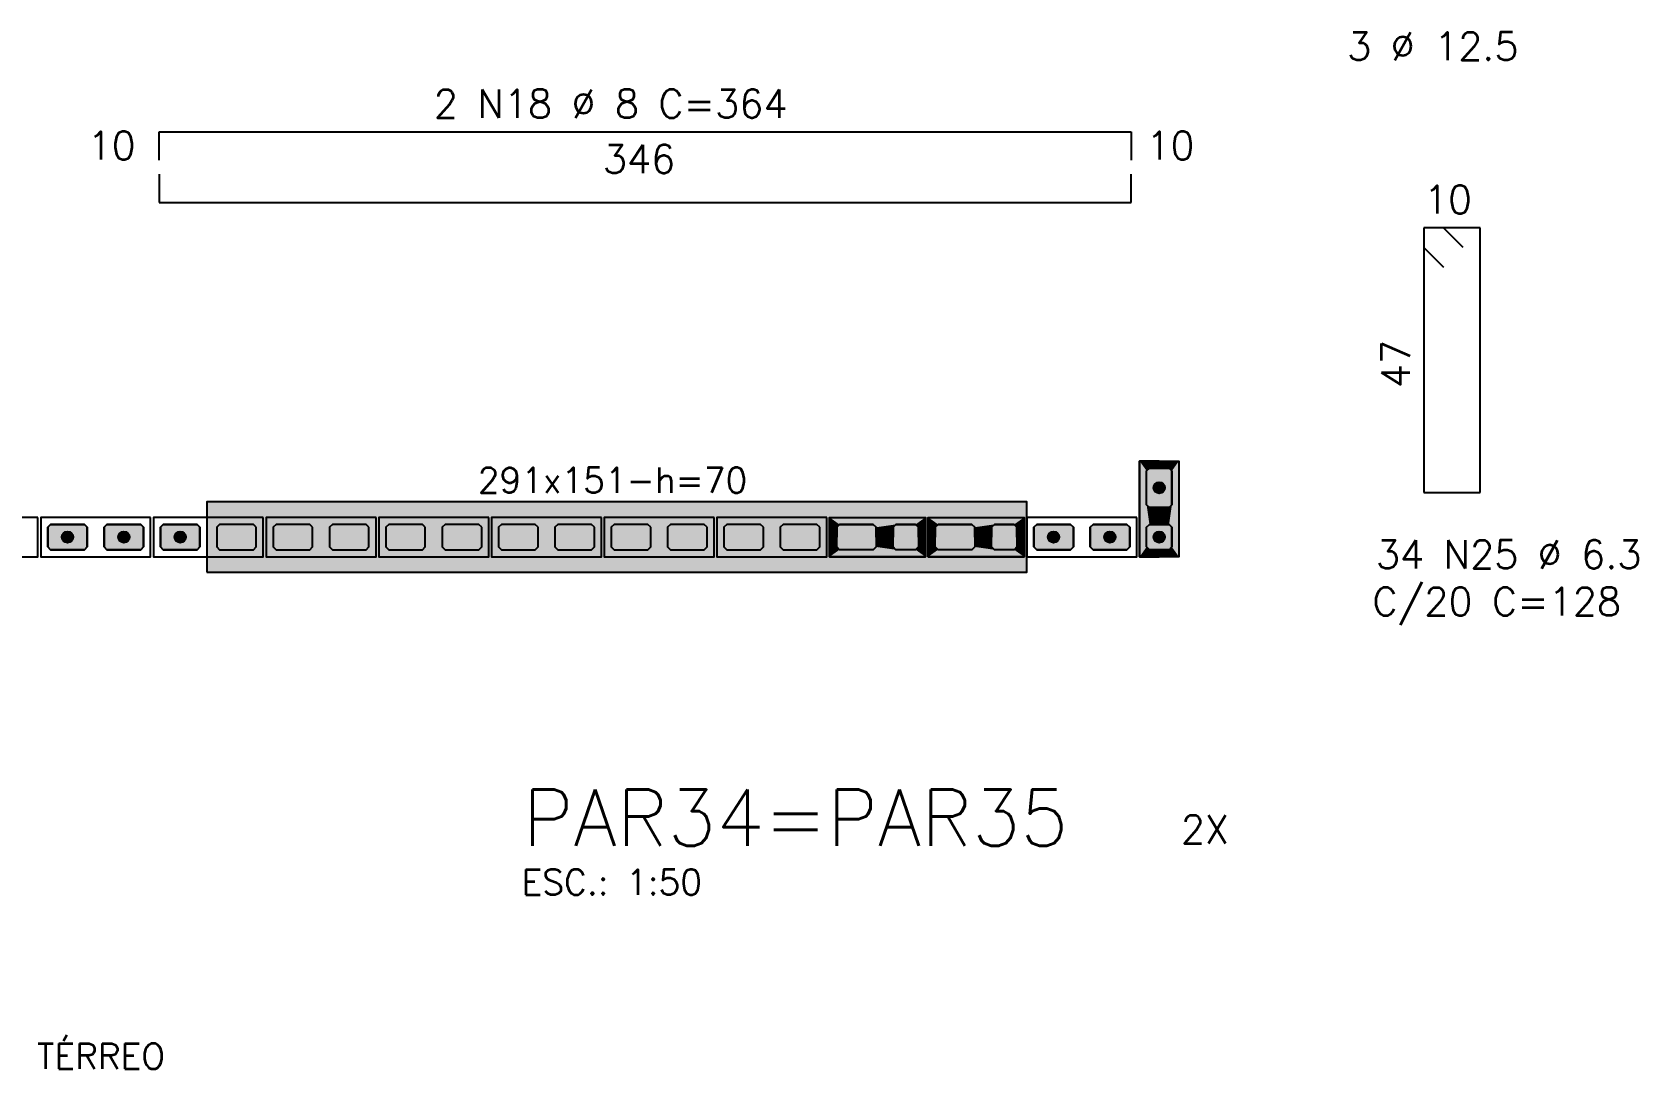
# Model space of a CAD drawing. Extents: x -1.9 to 86, y -1.6 to 60.9.
# Drawn here: x 46.69 to 58.09, y 19.73 to 27.09 of the extents above; entities that cross this region are included whole.
import ezdxf

# ---------------------------------------------------------------- set-up
doc = ezdxf.new("R2010")
doc.units = 0
doc.header["$MEASUREMENT"] = 0
for name, color, linetype in [('PENA_01', 1, 'CONTINUOUS'), ('PENA_02', 2, 'CONTINUOUS'), ('PENA_03', 3, 'CONTINUOUS'), ('PENA_05', 5, 'CONTINUOUS'), ('PENA_06', 6, 'CONTINUOUS'), ('PENA_11', 252, 'CONTINUOUS'), ('PENA_21', 100, 'CONTINUOUS'), ('PENA_23', 50, 'CONTINUOUS')]:
    doc.layers.add(name, color=color, linetype=linetype)
doc.styles.get("Standard").update_dxf_attribs({"font": 'ROMANS.SHX'})

msp = doc.modelspace()

# ---------------------------------------------------------------- linework, layer by layer
at = {"layer": 'PENA_01', "linetype": 'Continuous'}
for points in [[(54.601532, 23.731887), (54.601532, 23.971887), (54.621532, 23.991887), (54.761532, 23.991887), (54.781532, 23.971887), (54.781532, 23.731887), (54.761532, 23.711887), (54.621532, 23.711887), (54.601532, 23.731887)], [(47.081532, 23.571887), (47.061532, 23.591887), (46.821532, 23.591887), (46.801532, 23.571887), (46.801532, 23.431887), (46.821532, 23.411887), (47.061532, 23.411887), (47.081532, 23.431887), (47.081532, 23.571887)], [(47.481532, 23.571887), (47.461532, 23.591887), (47.221532, 23.591887), (47.201532, 23.571887), (47.201532, 23.431887), (47.221532, 23.411887), (47.461532, 23.411887), (47.481532, 23.431887), (47.481532, 23.571887)], [(47.881532, 23.571887), (47.861532, 23.591887), (47.621532, 23.591887), (47.601532, 23.571887), (47.601532, 23.431887), (47.621532, 23.411887), (47.861532, 23.411887), (47.881532, 23.431887), (47.881532, 23.571887)], [(48.281532, 23.571887), (48.261532, 23.591887), (48.021532, 23.591887), (48.001532, 23.571887), (48.001532, 23.431887), (48.021532, 23.411887), (48.261532, 23.411887), (48.281532, 23.431887), (48.281532, 23.571887)], [(48.681532, 23.571887), (48.661532, 23.591887), (48.421532, 23.591887), (48.401532, 23.571887), (48.401532, 23.431887), (48.421532, 23.411887), (48.661532, 23.411887), (48.681532, 23.431887), (48.681532, 23.571887)], [(49.081532, 23.571887), (49.061532, 23.591887), (48.821532, 23.591887), (48.801532, 23.571887), (48.801532, 23.431887), (48.821532, 23.411887), (49.061532, 23.411887), (49.081532, 23.431887), (49.081532, 23.571887)], [(49.481532, 23.571887), (49.461532, 23.591887), (49.221532, 23.591887), (49.201532, 23.571887), (49.201532, 23.431887), (49.221532, 23.411887), (49.461532, 23.411887), (49.481532, 23.431887), (49.481532, 23.571887)], [(49.881532, 23.571887), (49.861532, 23.591887), (49.621532, 23.591887), (49.601532, 23.571887), (49.601532, 23.431887), (49.621532, 23.411887), (49.861532, 23.411887), (49.881532, 23.431887), (49.881532, 23.571887)], [(50.281532, 23.571887), (50.261532, 23.591887), (50.021532, 23.591887), (50.001532, 23.571887), (50.001532, 23.431887), (50.021532, 23.411887), (50.261532, 23.411887), (50.281532, 23.431887), (50.281532, 23.571887)], [(50.681532, 23.571887), (50.661532, 23.591887), (50.421532, 23.591887), (50.401532, 23.571887), (50.401532, 23.431887), (50.421532, 23.411887), (50.661532, 23.411887), (50.681532, 23.431887), (50.681532, 23.571887)], [(51.081532, 23.571887), (51.061532, 23.591887), (50.821532, 23.591887), (50.801532, 23.571887), (50.801532, 23.431887), (50.821532, 23.411887), (51.061532, 23.411887), (51.081532, 23.431887), (51.081532, 23.571887)], [(51.481532, 23.571887), (51.461532, 23.591887), (51.221532, 23.591887), (51.201532, 23.571887), (51.201532, 23.431887), (51.221532, 23.411887), (51.461532, 23.411887), (51.481532, 23.431887), (51.481532, 23.571887)], [(51.881532, 23.571887), (51.861532, 23.591887), (51.621532, 23.591887), (51.601532, 23.571887), (51.601532, 23.431887), (51.621532, 23.411887), (51.861532, 23.411887), (51.881532, 23.431887), (51.881532, 23.571887)], [(52.281532, 23.571887), (52.261532, 23.591887), (52.021532, 23.591887), (52.001532, 23.571887), (52.001532, 23.431887), (52.021532, 23.411887), (52.261532, 23.411887), (52.281532, 23.431887), (52.281532, 23.571887)], [(52.661532, 23.411887), (52.421532, 23.411887), (52.401532, 23.431887), (52.401532, 23.571887), (52.421532, 23.591887), (52.661532, 23.591887), (52.681532, 23.571887), (52.681532, 23.431887), (52.661532, 23.411887)], [(52.961532, 23.411887), (52.821532, 23.411887), (52.801532, 23.431887), (52.801532, 23.571887), (52.821532, 23.591887), (52.961532, 23.591887), (52.981532, 23.571887), (52.981532, 23.431887), (52.961532, 23.411887)], [(53.361532, 23.411887), (53.121532, 23.411887), (53.101532, 23.431887), (53.101532, 23.571887), (53.121532, 23.591887), (53.361532, 23.591887), (53.381532, 23.571887), (53.381532, 23.431887), (53.361532, 23.411887)], [(53.661532, 23.411887), (53.521532, 23.411887), (53.501532, 23.431887), (53.501532, 23.571887), (53.521532, 23.591887), (53.661532, 23.591887), (53.681532, 23.571887), (53.681532, 23.431887), (53.661532, 23.411887)], [(54.081532, 23.571887), (54.061532, 23.591887), (53.821532, 23.591887), (53.801532, 23.571887), (53.801532, 23.431887), (53.821532, 23.411887), (54.061532, 23.411887), (54.081532, 23.431887), (54.081532, 23.571887)], [(54.481532, 23.571887), (54.461532, 23.591887), (54.221532, 23.591887), (54.201532, 23.571887), (54.201532, 23.431887), (54.221532, 23.411887), (54.461532, 23.411887), (54.481532, 23.431887), (54.481532, 23.571887)], [(54.601532, 23.431887), (54.601532, 23.571887), (54.621532, 23.591887), (54.761532, 23.591887), (54.781532, 23.571887), (54.781532, 23.431887), (54.761532, 23.411887), (54.621532, 23.411887), (54.601532, 23.431887)]]:
    msp.add_lwpolyline(points, dxfattribs=at)
at = {"layer": 'PENA_02', "linetype": 'Continuous'}
for points in [[(54.551532, 23.361887), (54.551532, 24.041887), (54.831532, 24.041887), (54.831532, 23.361887), (54.551532, 23.361887)], [(46.731532, 23.641887), (45.951532, 23.641887), (45.951532, 23.361887), (46.731532, 23.361887), (46.731532, 23.641887)], [(47.531532, 23.641887), (46.751532, 23.641887), (46.751532, 23.361887), (47.531532, 23.361887), (47.531532, 23.641887)], [(48.331532, 23.641887), (47.551532, 23.641887), (47.551532, 23.361887), (48.331532, 23.361887), (48.331532, 23.641887)], [(49.131532, 23.641887), (48.351532, 23.641887), (48.351532, 23.361887), (49.131532, 23.361887), (49.131532, 23.641887)], [(49.931532, 23.641887), (49.151532, 23.641887), (49.151532, 23.361887), (49.931532, 23.361887), (49.931532, 23.641887)], [(50.731532, 23.641887), (49.951532, 23.641887), (49.951532, 23.361887), (50.731532, 23.361887), (50.731532, 23.641887)], [(51.531532, 23.641887), (50.751532, 23.641887), (50.751532, 23.361887), (51.531532, 23.361887), (51.531532, 23.641887)], [(52.331532, 23.641887), (51.551532, 23.641887), (51.551532, 23.361887), (52.331532, 23.361887), (52.331532, 23.641887)], [(53.031532, 23.361887), (52.351532, 23.361887), (52.351532, 23.641887), (53.031532, 23.641887), (53.031532, 23.361887)], [(53.731532, 23.361887), (53.051532, 23.361887), (53.051532, 23.641887), (53.731532, 23.641887), (53.731532, 23.361887)], [(54.531532, 23.641887), (53.751532, 23.641887), (53.751532, 23.361887), (54.531532, 23.361887), (54.531532, 23.641887)]]:
    msp.add_lwpolyline(points, dxfattribs=at)
at = {"layer": 'PENA_03', "linetype": 'Continuous'}
for points in [[(54.761532, 23.991887), (54.781532, 23.971887), (54.781532, 23.731887), (54.761532, 23.711887), (54.621532, 23.711887), (54.601532, 23.731887), (54.601532, 23.971887), (54.621532, 23.991887), (54.761532, 23.991887)], [(47.081532, 23.431887), (47.061532, 23.411887), (46.821532, 23.411887), (46.801532, 23.431887), (46.801532, 23.571887), (46.821532, 23.591887), (47.061532, 23.591887), (47.081532, 23.571887), (47.081532, 23.431887)], [(47.481532, 23.431887), (47.461532, 23.411887), (47.221532, 23.411887), (47.201532, 23.431887), (47.201532, 23.571887), (47.221532, 23.591887), (47.461532, 23.591887), (47.481532, 23.571887), (47.481532, 23.431887)], [(47.881532, 23.431887), (47.861532, 23.411887), (47.621532, 23.411887), (47.601532, 23.431887), (47.601532, 23.571887), (47.621532, 23.591887), (47.861532, 23.591887), (47.881532, 23.571887), (47.881532, 23.431887)], [(54.081532, 23.431887), (54.061532, 23.411887), (53.821532, 23.411887), (53.801532, 23.431887), (53.801532, 23.571887), (53.821532, 23.591887), (54.061532, 23.591887), (54.081532, 23.571887), (54.081532, 23.431887)], [(54.481532, 23.431887), (54.461532, 23.411887), (54.221532, 23.411887), (54.201532, 23.431887), (54.201532, 23.571887), (54.221532, 23.591887), (54.461532, 23.591887), (54.481532, 23.571887), (54.481532, 23.431887)], [(54.761532, 23.591887), (54.781532, 23.571887), (54.781532, 23.431887), (54.761532, 23.411887), (54.621532, 23.411887), (54.601532, 23.431887), (54.601532, 23.571887), (54.621532, 23.591887), (54.761532, 23.591887)]]:
    msp.add_lwpolyline(points, dxfattribs=at)
for centre in [(54.691532, 23.851887), (46.941532, 23.501887), (47.341532, 23.501887), (47.741532, 23.501887), (53.941532, 23.501887), (54.341532, 23.501887), (54.691532, 23.501887)]:
    msp.add_circle(centre, 0.04, dxfattribs=at)
for points in [[(54.731532, 23.851887), (54.671532, 23.886528), (54.653945, 23.865568)], [(54.731532, 23.851887), (54.653945, 23.865568), (54.653945, 23.838206)], [(54.731532, 23.851887), (54.653945, 23.838206), (54.671532, 23.817246)], [(54.731532, 23.851887), (54.698478, 23.891279), (54.671532, 23.886528)], [(54.731532, 23.851887), (54.671532, 23.817246), (54.698478, 23.812495)], [(54.731532, 23.851887), (54.722174, 23.877599), (54.698478, 23.891279)], [(54.731532, 23.851887), (54.698478, 23.812495), (54.722174, 23.826175)], [(54.731532, 23.851887), (54.722174, 23.826175), (54.731532, 23.851887)], [(46.981532, 23.501887), (46.921532, 23.536528), (46.903945, 23.515568)], [(46.981532, 23.501887), (46.903945, 23.515568), (46.903945, 23.488206)], [(46.981532, 23.501887), (46.903945, 23.488206), (46.921532, 23.467246)], [(46.981532, 23.501887), (46.948478, 23.541279), (46.921532, 23.536528)], [(46.981532, 23.501887), (46.921532, 23.467246), (46.948478, 23.462495)], [(46.981532, 23.501887), (46.972174, 23.527599), (46.948478, 23.541279)], [(46.981532, 23.501887), (46.948478, 23.462495), (46.972174, 23.476175)], [(46.981532, 23.501887), (46.972174, 23.476175), (46.981532, 23.501887)], [(47.381532, 23.501887), (47.321532, 23.536528), (47.303945, 23.515568)], [(47.381532, 23.501887), (47.303945, 23.515568), (47.303945, 23.488206)], [(47.381532, 23.501887), (47.303945, 23.488206), (47.321532, 23.467246)], [(47.381532, 23.501887), (47.348478, 23.541279), (47.321532, 23.536528)], [(47.381532, 23.501887), (47.321532, 23.467246), (47.348478, 23.462495)], [(47.381532, 23.501887), (47.372174, 23.527599), (47.348478, 23.541279)], [(47.381532, 23.501887), (47.348478, 23.462495), (47.372174, 23.476175)], [(47.381532, 23.501887), (47.372174, 23.476175), (47.381532, 23.501887)], [(47.781532, 23.501887), (47.721532, 23.536528), (47.703945, 23.515568)], [(47.781532, 23.501887), (47.703945, 23.515568), (47.703945, 23.488206)], [(47.781532, 23.501887), (47.703945, 23.488206), (47.721532, 23.467246)], [(47.781532, 23.501887), (47.748478, 23.541279), (47.721532, 23.536528)], [(47.781532, 23.501887), (47.721532, 23.467246), (47.748478, 23.462495)], [(47.781532, 23.501887), (47.772174, 23.527599), (47.748478, 23.541279)], [(47.781532, 23.501887), (47.748478, 23.462495), (47.772174, 23.476175)], [(47.781532, 23.501887), (47.772174, 23.476175), (47.781532, 23.501887)], [(53.981532, 23.501887), (53.921532, 23.536528), (53.903945, 23.515568)], [(53.981532, 23.501887), (53.903945, 23.515568), (53.903945, 23.488206)], [(53.981532, 23.501887), (53.903945, 23.488206), (53.921532, 23.467246)], [(53.981532, 23.501887), (53.948478, 23.541279), (53.921532, 23.536528)], [(53.981532, 23.501887), (53.921532, 23.467246), (53.948478, 23.462495)], [(53.981532, 23.501887), (53.972174, 23.527599), (53.948478, 23.541279)], [(53.981532, 23.501887), (53.948478, 23.462495), (53.972174, 23.476175)], [(53.981532, 23.501887), (53.972174, 23.476175), (53.981532, 23.501887)], [(54.381532, 23.501887), (54.321532, 23.536528), (54.303945, 23.515568)], [(54.381532, 23.501887), (54.303945, 23.515568), (54.303945, 23.488206)], [(54.381532, 23.501887), (54.303945, 23.488206), (54.321532, 23.467246)], [(54.381532, 23.501887), (54.348478, 23.541279), (54.321532, 23.536528)], [(54.381532, 23.501887), (54.321532, 23.467246), (54.348478, 23.462495)], [(54.381532, 23.501887), (54.372174, 23.527599), (54.348478, 23.541279)], [(54.381532, 23.501887), (54.348478, 23.462495), (54.372174, 23.476175)], [(54.381532, 23.501887), (54.372174, 23.476175), (54.381532, 23.501887)], [(54.731532, 23.501887), (54.671532, 23.536528), (54.653945, 23.515568)], [(54.731532, 23.501887), (54.653945, 23.515568), (54.653945, 23.488206)], [(54.731532, 23.501887), (54.653945, 23.488206), (54.671532, 23.467246)], [(54.731532, 23.501887), (54.698478, 23.541279), (54.671532, 23.536528)], [(54.731532, 23.501887), (54.671532, 23.467246), (54.698478, 23.462495)], [(54.731532, 23.501887), (54.722174, 23.527599), (54.698478, 23.541279)], [(54.731532, 23.501887), (54.698478, 23.462495), (54.722174, 23.476175)], [(54.731532, 23.501887), (54.722174, 23.476175), (54.731532, 23.501887)]]:
    msp.add_solid(points, dxfattribs=at)
at = {"layer": 'PENA_05', "linetype": 'Continuous'}
for p, q in [((47.591532, 26.178118), (47.591532, 26.378118)), ((47.591532, 26.378118), (54.491532, 26.378118)), ((54.491532, 26.378118), (54.491532, 26.178118)), ((47.591532, 26.078118), (47.591532, 25.878118)), ((54.491532, 25.878118), (54.491532, 26.078118)), ((47.591532, 25.878118), (54.491532, 25.878118)), ((56.709654, 25.698179), (56.569654, 25.698179)), ((56.569654, 25.698179), (56.569654, 23.818179)), ((56.969654, 25.698179), (56.569654, 25.698179)), ((56.569654, 25.698179), (56.569654, 25.558179)), ((56.849654, 25.558179), (56.709654, 25.698179)), ((56.969654, 23.818179), (56.969654, 25.698179)), ((56.569654, 25.558179), (56.709654, 25.418179)), ((56.569654, 23.818179), (56.969654, 23.818179))]:
    msp.add_line(p, q, dxfattribs=at)
at = {"layer": 'PENA_11', "linetype": 'Continuous'}
for points in [[(54.761532, 23.991887), (54.621532, 23.711887), (54.601532, 23.731887)], [(54.761532, 23.991887), (54.601532, 23.731887), (54.601532, 23.971887)], [(54.761532, 23.991887), (54.601532, 23.971887), (54.621532, 23.991887)], [(54.761532, 23.991887), (54.761532, 23.711887), (54.621532, 23.711887)], [(54.761532, 23.991887), (54.621532, 23.991887), (54.761532, 23.991887)], [(54.761532, 23.991887), (54.781532, 23.971887), (54.781532, 23.731887)], [(54.761532, 23.991887), (54.781532, 23.731887), (54.761532, 23.711887)], [(47.081532, 23.431887), (46.801532, 23.571887), (46.821532, 23.591887)], [(47.081532, 23.431887), (46.801532, 23.431887), (46.801532, 23.571887)], [(47.081532, 23.431887), (46.821532, 23.591887), (47.061532, 23.591887)], [(47.081532, 23.431887), (47.061532, 23.591887), (47.081532, 23.571887)], [(47.081532, 23.431887), (47.081532, 23.571887), (47.081532, 23.431887)], [(47.481532, 23.431887), (47.201532, 23.571887), (47.221532, 23.591887)], [(47.481532, 23.431887), (47.201532, 23.431887), (47.201532, 23.571887)], [(47.481532, 23.431887), (47.221532, 23.591887), (47.461532, 23.591887)], [(47.481532, 23.431887), (47.461532, 23.591887), (47.481532, 23.571887)], [(47.481532, 23.431887), (47.481532, 23.571887), (47.481532, 23.431887)], [(47.881532, 23.431887), (47.601532, 23.571887), (47.621532, 23.591887)], [(47.881532, 23.431887), (47.601532, 23.431887), (47.601532, 23.571887)], [(47.881532, 23.431887), (47.621532, 23.591887), (47.861532, 23.591887)], [(47.881532, 23.431887), (47.861532, 23.591887), (47.881532, 23.571887)], [(47.881532, 23.431887), (47.881532, 23.571887), (47.881532, 23.431887)], [(54.081532, 23.431887), (53.801532, 23.571887), (53.821532, 23.591887)], [(54.081532, 23.431887), (53.801532, 23.431887), (53.801532, 23.571887)], [(54.081532, 23.431887), (53.821532, 23.591887), (54.061532, 23.591887)], [(54.081532, 23.431887), (54.061532, 23.591887), (54.081532, 23.571887)], [(54.081532, 23.431887), (54.081532, 23.571887), (54.081532, 23.431887)], [(54.481532, 23.431887), (54.201532, 23.571887), (54.221532, 23.591887)], [(54.481532, 23.431887), (54.201532, 23.431887), (54.201532, 23.571887)], [(54.481532, 23.431887), (54.221532, 23.591887), (54.461532, 23.591887)], [(54.481532, 23.431887), (54.461532, 23.591887), (54.481532, 23.571887)], [(54.481532, 23.431887), (54.481532, 23.571887), (54.481532, 23.431887)], [(54.761532, 23.591887), (54.621532, 23.411887), (54.601532, 23.431887)], [(54.761532, 23.591887), (54.601532, 23.431887), (54.601532, 23.571887)], [(54.761532, 23.591887), (54.601532, 23.571887), (54.621532, 23.591887)], [(54.761532, 23.591887), (54.761532, 23.411887), (54.621532, 23.411887)], [(54.761532, 23.591887), (54.621532, 23.591887), (54.761532, 23.591887)], [(54.761532, 23.591887), (54.781532, 23.571887), (54.781532, 23.431887)], [(54.761532, 23.591887), (54.781532, 23.431887), (54.761532, 23.411887)], [(47.081532, 23.431887), (46.821532, 23.411887), (46.801532, 23.431887)], [(47.081532, 23.431887), (47.061532, 23.411887), (46.821532, 23.411887)], [(47.481532, 23.431887), (47.221532, 23.411887), (47.201532, 23.431887)], [(47.481532, 23.431887), (47.461532, 23.411887), (47.221532, 23.411887)], [(47.881532, 23.431887), (47.621532, 23.411887), (47.601532, 23.431887)], [(47.881532, 23.431887), (47.861532, 23.411887), (47.621532, 23.411887)], [(54.081532, 23.431887), (53.821532, 23.411887), (53.801532, 23.431887)], [(54.081532, 23.431887), (54.061532, 23.411887), (53.821532, 23.411887)], [(54.481532, 23.431887), (54.221532, 23.411887), (54.201532, 23.431887)], [(54.481532, 23.431887), (54.461532, 23.411887), (54.221532, 23.411887)]]:
    msp.add_solid(points, dxfattribs=at)
at = {"layer": 'PENA_21', "linetype": 'Continuous'}
for points in [[(54.691532, 23.361887), (54.691532, 23.411887), (54.621532, 23.411887), (54.601532, 23.431887), (54.601532, 23.571887), (54.621532, 23.591887), (54.691532, 23.591887), (54.691532, 23.711887), (54.621532, 23.711887), (54.601532, 23.731887), (54.601532, 23.971887), (54.621532, 23.991887), (54.691532, 23.991887), (54.691532, 24.041887), (54.551532, 24.041887), (54.551532, 23.361887), (54.691532, 23.361887)], [(54.691532, 23.361887), (54.691532, 23.411887), (54.761532, 23.411887), (54.781532, 23.431887), (54.781532, 23.571887), (54.761532, 23.591887), (54.691532, 23.591887), (54.691532, 23.711887), (54.761532, 23.711887), (54.781532, 23.731887), (54.781532, 23.971887), (54.761532, 23.991887), (54.691532, 23.991887), (54.691532, 24.041887), (54.831532, 24.041887), (54.831532, 23.361887), (54.691532, 23.361887)], [(53.031532, 23.501887), (52.981532, 23.501887), (52.981532, 23.571887), (52.961532, 23.591887), (52.821532, 23.591887), (52.801532, 23.571887), (52.801532, 23.501887), (52.681532, 23.501887), (52.681532, 23.571887), (52.661532, 23.591887), (52.421532, 23.591887), (52.401532, 23.571887), (52.401532, 23.501887), (52.351532, 23.501887), (52.351532, 23.641887), (53.031532, 23.641887), (53.031532, 23.501887)], [(53.731532, 23.501887), (53.681532, 23.501887), (53.681532, 23.571887), (53.661532, 23.591887), (53.521532, 23.591887), (53.501532, 23.571887), (53.501532, 23.501887), (53.381532, 23.501887), (53.381532, 23.571887), (53.361532, 23.591887), (53.121532, 23.591887), (53.101532, 23.571887), (53.101532, 23.501887), (53.051532, 23.501887), (53.051532, 23.641887), (53.731532, 23.641887), (53.731532, 23.501887)], [(53.031532, 23.501887), (52.981532, 23.501887), (52.981532, 23.431887), (52.961532, 23.411887), (52.821532, 23.411887), (52.801532, 23.431887), (52.801532, 23.501887), (52.681532, 23.501887), (52.681532, 23.431887), (52.661532, 23.411887), (52.421532, 23.411887), (52.401532, 23.431887), (52.401532, 23.501887), (52.351532, 23.501887), (52.351532, 23.361887), (53.031532, 23.361887), (53.031532, 23.501887)], [(53.731532, 23.501887), (53.681532, 23.501887), (53.681532, 23.431887), (53.661532, 23.411887), (53.521532, 23.411887), (53.501532, 23.431887), (53.501532, 23.501887), (53.381532, 23.501887), (53.381532, 23.431887), (53.361532, 23.411887), (53.121532, 23.411887), (53.101532, 23.431887), (53.101532, 23.501887), (53.051532, 23.501887), (53.051532, 23.361887), (53.731532, 23.361887), (53.731532, 23.501887)]]:
    msp.add_lwpolyline(points, dxfattribs=at)
for points in [[(54.691532, 24.041887), (54.551532, 24.041887), (54.621532, 23.991887)], [(54.621532, 23.991887), (54.551532, 24.041887), (54.601532, 23.971887)], [(54.551532, 24.041887), (54.601532, 23.431887), (54.601532, 23.971887)], [(54.551532, 23.361887), (54.601532, 23.431887), (54.551532, 24.041887)], [(54.601532, 23.971887), (54.601532, 23.431887), (54.601532, 23.571887)], [(54.601532, 23.971887), (54.601532, 23.731887), (54.601532, 23.571887)], [(54.691532, 23.991887), (54.691532, 24.041887), (54.621532, 23.991887)], [(54.761532, 23.991887), (54.691532, 23.991887), (54.831532, 24.041887)], [(54.691532, 23.991887), (54.691532, 24.041887), (54.831532, 24.041887)], [(54.781532, 23.971887), (54.761532, 23.991887), (54.831532, 24.041887)], [(54.781532, 23.731887), (54.831532, 24.041887), (54.781532, 23.571887)], [(54.781532, 23.571887), (54.831532, 24.041887), (54.781532, 23.431887)], [(54.831532, 24.041887), (54.831532, 23.361887), (54.781532, 23.431887)], [(54.781532, 23.731887), (54.781532, 23.971887), (54.831532, 24.041887)], [(54.621532, 23.591887), (54.601532, 23.731887), (54.601532, 23.571887)], [(54.621532, 23.591887), (54.621532, 23.711887), (54.601532, 23.731887)], [(54.691532, 23.591887), (54.621532, 23.711887), (54.621532, 23.591887)], [(54.691532, 23.591887), (54.691532, 23.711887), (54.621532, 23.711887)], [(54.691532, 23.591887), (54.761532, 23.711887), (54.761532, 23.591887)], [(54.691532, 23.591887), (54.691532, 23.711887), (54.761532, 23.711887)], [(54.761532, 23.711887), (54.781532, 23.731887), (54.761532, 23.591887)], [(54.761532, 23.591887), (54.781532, 23.731887), (54.781532, 23.571887)], [(53.031532, 23.641887), (52.421532, 23.591887), (52.351532, 23.641887)], [(52.421532, 23.591887), (52.401532, 23.571887), (52.351532, 23.641887)], [(52.351532, 23.641887), (52.401532, 23.571887), (52.351532, 23.501887)], [(52.661532, 23.591887), (52.421532, 23.591887), (53.031532, 23.641887)], [(52.681532, 23.571887), (52.661532, 23.591887), (53.031532, 23.641887)], [(53.031532, 23.641887), (52.821532, 23.591887), (52.681532, 23.571887)], [(53.031532, 23.641887), (52.961532, 23.591887), (52.821532, 23.591887)], [(53.031532, 23.641887), (52.981532, 23.571887), (52.961532, 23.591887)], [(53.031532, 23.641887), (53.031532, 23.501887), (52.981532, 23.501887)], [(53.031532, 23.641887), (52.981532, 23.501887), (52.981532, 23.571887)], [(53.731532, 23.641887), (53.121532, 23.591887), (53.051532, 23.641887)], [(53.121532, 23.591887), (53.101532, 23.571887), (53.051532, 23.641887)], [(53.051532, 23.641887), (53.101532, 23.571887), (53.051532, 23.501887)], [(53.361532, 23.591887), (53.121532, 23.591887), (53.731532, 23.641887)], [(53.381532, 23.571887), (53.361532, 23.591887), (53.731532, 23.641887)], [(53.731532, 23.641887), (53.521532, 23.591887), (53.381532, 23.571887)], [(53.731532, 23.641887), (53.661532, 23.591887), (53.521532, 23.591887)], [(53.731532, 23.641887), (53.681532, 23.571887), (53.661532, 23.591887)], [(53.731532, 23.641887), (53.731532, 23.501887), (53.681532, 23.501887)], [(53.731532, 23.641887), (53.681532, 23.501887), (53.681532, 23.571887)], [(52.401532, 23.571887), (52.401532, 23.501887), (52.351532, 23.501887)], [(52.351532, 23.361887), (52.401532, 23.431887), (52.351532, 23.501887)], [(52.401532, 23.431887), (52.401532, 23.501887), (52.351532, 23.501887)], [(52.681532, 23.501887), (52.681532, 23.571887), (52.821532, 23.591887)], [(52.681532, 23.501887), (52.821532, 23.591887), (52.801532, 23.571887)], [(52.681532, 23.501887), (52.801532, 23.571887), (52.801532, 23.501887)], [(52.681532, 23.501887), (52.681532, 23.431887), (52.821532, 23.411887)], [(52.681532, 23.501887), (52.821532, 23.411887), (52.801532, 23.431887)], [(52.681532, 23.501887), (52.801532, 23.431887), (52.801532, 23.501887)], [(53.031532, 23.361887), (53.031532, 23.501887), (52.981532, 23.501887)], [(53.031532, 23.361887), (52.981532, 23.501887), (52.981532, 23.431887)], [(53.101532, 23.571887), (53.101532, 23.501887), (53.051532, 23.501887)], [(53.051532, 23.361887), (53.101532, 23.431887), (53.051532, 23.501887)], [(53.101532, 23.431887), (53.101532, 23.501887), (53.051532, 23.501887)], [(53.381532, 23.501887), (53.381532, 23.571887), (53.521532, 23.591887)], [(53.381532, 23.501887), (53.521532, 23.591887), (53.501532, 23.571887)], [(53.381532, 23.501887), (53.501532, 23.571887), (53.501532, 23.501887)], [(53.381532, 23.501887), (53.381532, 23.431887), (53.521532, 23.411887)], [(53.381532, 23.501887), (53.521532, 23.411887), (53.501532, 23.431887)], [(53.381532, 23.501887), (53.501532, 23.431887), (53.501532, 23.501887)], [(53.731532, 23.361887), (53.731532, 23.501887), (53.681532, 23.501887)], [(53.731532, 23.361887), (53.681532, 23.501887), (53.681532, 23.431887)], [(52.421532, 23.411887), (52.401532, 23.431887), (52.351532, 23.361887)], [(53.031532, 23.361887), (52.421532, 23.411887), (52.351532, 23.361887)], [(52.661532, 23.411887), (52.421532, 23.411887), (53.031532, 23.361887)], [(52.681532, 23.431887), (52.661532, 23.411887), (53.031532, 23.361887)], [(53.031532, 23.361887), (52.821532, 23.411887), (52.681532, 23.431887)], [(53.031532, 23.361887), (52.961532, 23.411887), (52.821532, 23.411887)], [(53.031532, 23.361887), (52.981532, 23.431887), (52.961532, 23.411887)], [(53.121532, 23.411887), (53.101532, 23.431887), (53.051532, 23.361887)], [(53.731532, 23.361887), (53.121532, 23.411887), (53.051532, 23.361887)], [(53.361532, 23.411887), (53.121532, 23.411887), (53.731532, 23.361887)], [(53.381532, 23.431887), (53.361532, 23.411887), (53.731532, 23.361887)], [(53.731532, 23.361887), (53.521532, 23.411887), (53.381532, 23.431887)], [(53.731532, 23.361887), (53.661532, 23.411887), (53.521532, 23.411887)], [(53.731532, 23.361887), (53.681532, 23.431887), (53.661532, 23.411887)], [(54.621532, 23.411887), (54.601532, 23.431887), (54.551532, 23.361887)], [(54.621532, 23.411887), (54.551532, 23.361887), (54.691532, 23.361887)], [(54.621532, 23.411887), (54.691532, 23.361887), (54.691532, 23.411887)], [(54.831532, 23.361887), (54.691532, 23.361887), (54.761532, 23.411887)], [(54.761532, 23.411887), (54.691532, 23.361887), (54.691532, 23.411887)], [(54.781532, 23.431887), (54.831532, 23.361887), (54.761532, 23.411887)]]:
    msp.add_solid(points, dxfattribs=at)
at = {"layer": 'PENA_23', "linetype": 'Continuous'}
msp.add_lwpolyline([(47.931532, 23.251887), (53.751532, 23.251887), (53.751532, 23.751887), (47.931532, 23.751887), (47.931532, 23.251887)], dxfattribs=at)
msp.add_lwpolyline([(47.931532, 23.251887), (53.751532, 23.251887), (53.751532, 23.751887), (47.931532, 23.751887), (47.931532, 23.251887)], dxfattribs=at)
for points in [[(47.931532, 23.251887), (53.751532, 23.251887), (53.751532, 23.751887)], [(47.931532, 23.251887), (53.751532, 23.751887), (47.931532, 23.751887)], [(47.931532, 23.251887), (47.931532, 23.751887), (47.931532, 23.251887)], [(47.931532, 23.251887), (53.751532, 23.251887), (53.751532, 23.751887)], [(47.931532, 23.251887), (53.751532, 23.751887), (47.931532, 23.751887)], [(47.931532, 23.251887), (47.931532, 23.751887), (47.931532, 23.251887)]]:
    msp.add_solid(points, dxfattribs=at)

# ---------------------------------------------------------------- texts
at = {"layer": 'PENA_02', "linetype": 'Continuous'}
msp.add_text('2X', height=0.2, dxfattribs=at).set_placement((54.844836, 21.327808))
at = {"layer": 'PENA_03', "linetype": 'Continuous'}
for s, height, p in [('3 %%c 12.5', 0.2, (56.025292, 26.886463)), ('2 N18 %%c 8 C=364', 0.2, (49.541532, 26.478118)), ('10', 0.2, (47.083532, 26.182118)), ('10', 0.2, (54.599532, 26.182118)), ('346', 0.2, (50.741532, 26.086118)), ('10', 0.2, (56.569654, 25.798179)), ('291x151-h=70', 0.18, (49.853779, 23.81576)), ('34 N25 %%c 6.3', 0.2, (56.229054, 23.279027)), ('C/20 C=128', 0.2, (56.204078, 22.944432)), ('ESC.: 1:50', 0.18, (50.16518, 20.963087)), ('TÉRREO', 0.18, (46.724689, 19.726819))]:
    msp.add_text(s, height=height, dxfattribs=at).set_placement(p)
msp.add_text('47', height=0.2, rotation=90, dxfattribs=at).set_placement((56.469654, 24.558179))
at = {"layer": 'PENA_06', "linetype": 'Continuous'}
msp.add_text('PAR34=PAR35', height=0.4, dxfattribs=at).set_placement((50.173245, 21.309636))

doc.saveas('drawing.dxf')
